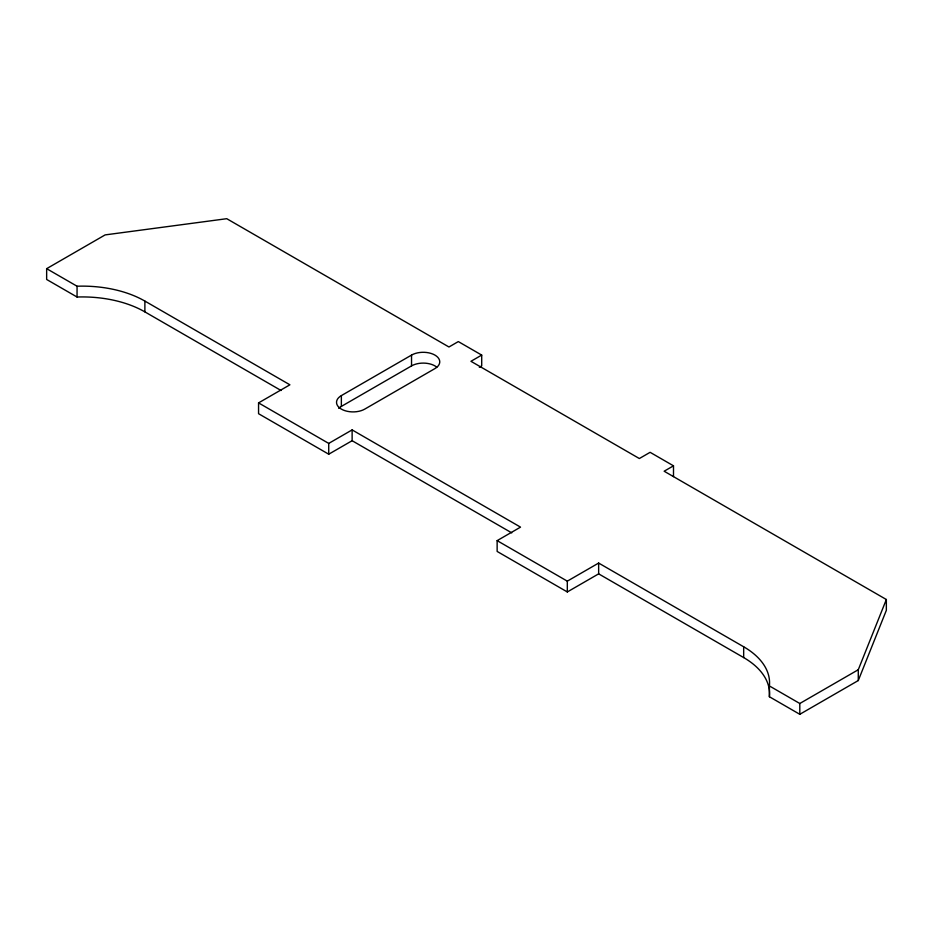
<?xml version="1.0" encoding="UTF-8"?>
<svg xmlns="http://www.w3.org/2000/svg" width="933" height="933" viewBox="0 0 933 933"><rect width="100%" height="100%" fill="white"/><g stroke="black" fill="none" stroke-linecap="round" stroke-linejoin="round"><path stroke-width="1.4" d="M511.739 532.86L352.126 440.703L328.731 454.208L258.558 413.704L258.558 402.893L328.731 443.408L352.126 429.903L520.532 527.133L497.137 540.639L497.137 551.438L567.311 591.954L598.648 573.853L743.671 657.578A88.39 51.035 0 0 1 769.398 696.741L799.803 714.305L858.278 680.542L858.278 669.731L886.35 599.511L664.144 471.223L673.498 465.824L673.498 476.623M858.278 680.542L886.35 610.322L886.35 599.511M281.078 390.507L144.883 311.879A88.39 51.035 0 0 0 77.054 297.021L46.65 279.468L46.65 268.669L105.126 234.906L226.754 218.695L448.96 346.994L458.313 341.583L481.708 355.088L481.708 365.899L479.317 367.275M258.558 402.893L289.906 384.804L144.883 301.079A88.39 51.035 0 0 0 77.054 286.221L46.65 268.669M341.361 395.604L411.535 355.088A16.537 9.552 0 0 1 434.918 355.088A16.537 9.552 0 0 1 434.918 368.593L364.756 409.109A16.537 9.552 0 0 1 341.361 409.109A16.537 9.552 0 0 1 341.361 395.604L341.361 406.403A16.537 9.552 0 0 0 338.737 408.386M341.361 406.403L411.535 365.899A16.537 9.552 0 0 1 436.784 367.17M481.708 355.088L470.943 361.304L639.35 458.535L650.114 452.318L673.498 465.824M497.137 540.639L567.311 581.154L598.648 563.054L743.671 646.779A88.39 51.035 0 0 1 769.398 685.942L799.803 703.494L858.278 669.731M799.803 703.494L799.803 714.305M769.398 685.942L769.398 696.741M743.671 646.779L743.671 657.578M598.648 563.054L598.648 573.853M567.311 581.154L567.311 591.954M411.535 355.088L411.535 365.899M352.126 429.903L352.126 440.703M328.731 443.408L328.731 454.208M144.883 301.079L144.883 311.879M77.054 286.221L77.054 297.021"/></g></svg>
